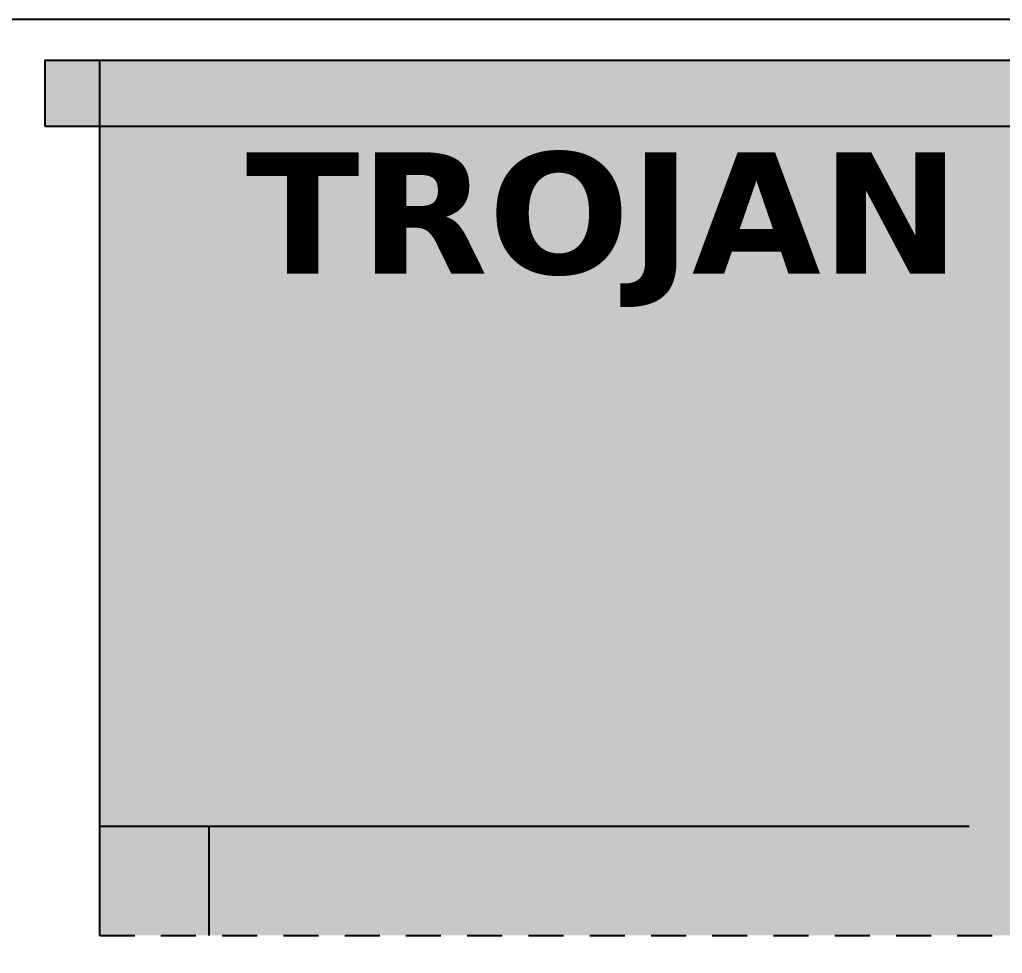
# Model space of a CAD drawing. Header units: inches. Extents: x 0.4 to 16.5, y 0.5 to 10.5.
# Drawn here: x 11.483 to 13.167, y 8.899 to 10.5 of the extents above; entities that cross this region are included whole.
import ezdxf
from ezdxf.enums import TextEntityAlignment as Align

# ---------------------------------------------------------------- set-up
doc = ezdxf.new("R2010")
doc.units = ezdxf.units.IN
doc.header["$MEASUREMENT"] = 0
for name, color, linetype in [('A-ELEV-FILL', 7, 'Continuous'), ('A-ELEV-HIDN', 7, 'Continuous'), ('A-ELEV-OTLN', 7, 'Continuous'), ('A-ELEV-SIGN', 7, 'Continuous'), ('G-ANNO-TTLB', 7, 'Continuous')]:
    doc.layers.add(name, color=color, linetype=linetype)
doc.styles.add('KS-BOLD', font='DejaVuSans-Bold.ttf')

msp = doc.modelspace()

# ---------------------------------------------------------------- hatches: boundary and pattern name
at = {"layer": 'A-ELEV-FILL', "true_color": 0xd8ccb0}
msp.add_hatch(color=7, dxfattribs=at).paths.add_polyline_path([(11.62, 8.93), (15.745, 8.93), (15.745, 10.43), (11.62, 10.43)])
at = {"layer": 'A-ELEV-OTLN', "true_color": 0xd8ccb0}
msp.add_hatch(color=7, dxfattribs=at).paths.add_polyline_path([(11.5262, 10.3175), (15.8387, 10.3175), (15.8387, 10.43), (11.5262, 10.43)])

# ---------------------------------------------------------------- linework, layer by layer
at = {"layer": 'A-ELEV-HIDN'}
for p, q in [((11.62, 8.93), (11.68, 8.93)), ((11.725, 8.93), (11.785, 8.93)), ((11.83, 8.93), (11.89, 8.93)), ((11.935, 8.93), (11.995, 8.93)), ((12.04, 8.93), (12.1, 8.93)), ((12.145, 8.93), (12.205, 8.93)), ((12.25, 8.93), (12.31, 8.93)), ((12.355, 8.93), (12.415, 8.93)), ((12.46, 8.93), (12.52, 8.93)), ((12.565, 8.93), (12.625, 8.93)), ((12.67, 8.93), (12.73, 8.93)), ((12.775, 8.93), (12.835, 8.93)), ((12.88, 8.93), (12.94, 8.93)), ((12.985, 8.93), (13.045, 8.93)), ((13.09, 8.93), (13.15, 8.93))]:
    msp.add_line(p, q, dxfattribs=at)
at = {"layer": 'A-ELEV-OTLN'}
for p, q in [((11.62, 8.93), (11.62, 10.43)), ((11.62, 9.1175), (13.1106, 9.1175)), ((11.8075, 8.93), (11.8075, 9.1175))]:
    msp.add_line(p, q, dxfattribs=at)
msp.add_lwpolyline([(11.5262, 10.3175), (15.8387, 10.3175), (15.8387, 10.43), (11.5262, 10.43)], close=True, dxfattribs=at)
at = {"layer": 'G-ANNO-TTLB'}
msp.add_lwpolyline([(0.5, 0.5), (16.5, 0.5), (16.5, 10.5), (0.5, 10.5)], close=True, dxfattribs=at)

# ---------------------------------------------------------------- texts
at = {"layer": 'A-ELEV-SIGN', "style": 'KS-BOLD'}
msp.add_text('TROJAN HORSE ARENA', height=0.208333, dxfattribs=at).set_placement((13.6825, 10.0644), align=Align.CENTER)

doc.saveas('drawing.dxf')
